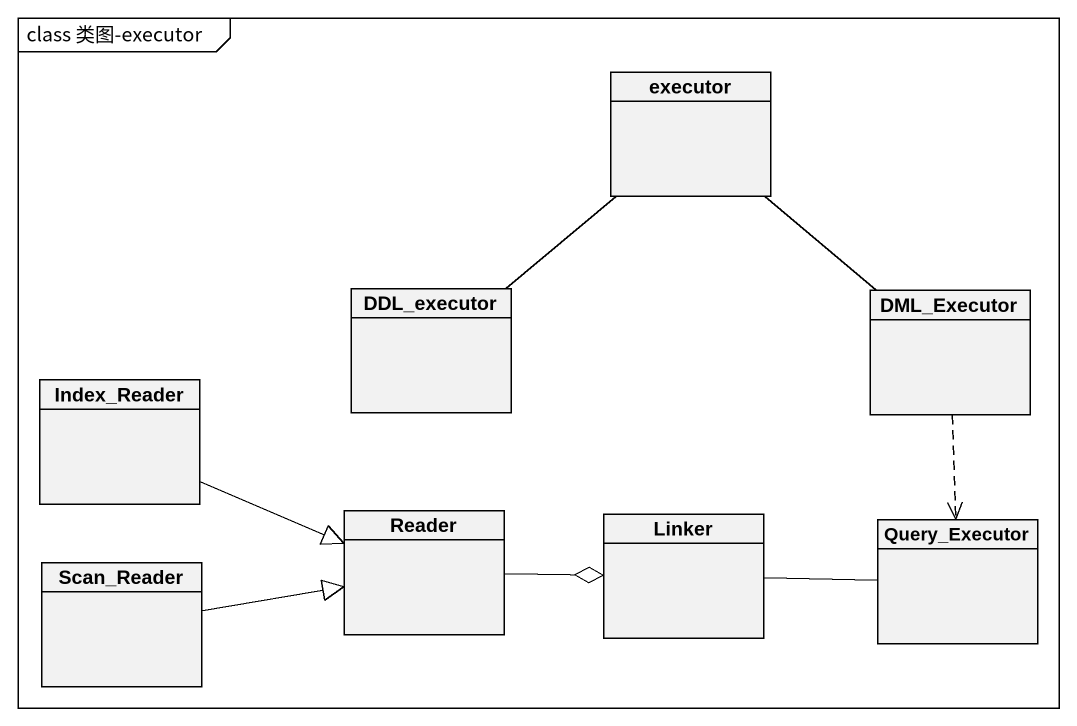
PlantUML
@startuml
mainframe class 类图-executor
hide circle
hide empty members
class executor
class DDL_executor
class DML_Executor
class Index_Reader
class Scan_Reader
class Reader
class Linker
class Query_Executor
executor -- DDL_executor
executor -- DML_Executor
DML_Executor ..> Query_Executor
Index_Reader -right-|> Reader
Scan_Reader -right-|> Reader
Reader -right-o Linker
Query_Executor -left- Linker
@enduml
